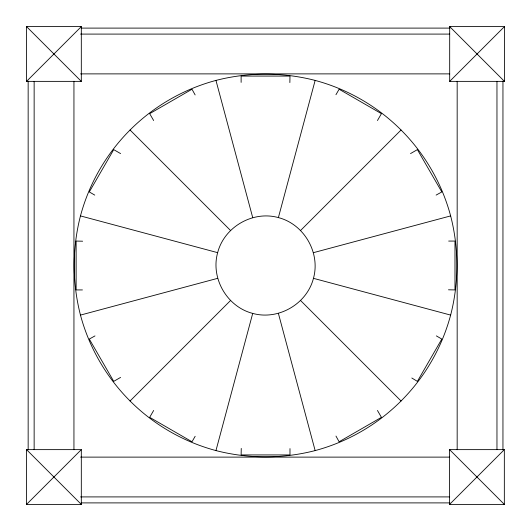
<?xml version="1.0" encoding="UTF-8"?>
<svg xmlns="http://www.w3.org/2000/svg" width="531" height="531" viewBox="0 0 531 531"><rect width="100%" height="100%" fill="white"/><g stroke="black" fill="none" stroke-linecap="round" stroke-linejoin="round"><path stroke-width="0.8" d="M195.136 94.93L191.996 89.235L149.682 113.667L153.645 120.53M335.97 436.07L339.11 441.765L381.424 417.333L377.461 410.47M217.65 252.663C210.495 278.217 227.009 306.825 252.716 313.403C278.271 320.565 306.878 304.044 313.456 278.337C320.618 252.783 304.097 224.175 278.39 217.597C252.836 210.435 224.228 226.956 217.65 252.663L80.466 215.905C72.116 248.349 72.116 282.651 80.466 315.095A191.618 191.618 0 0 0 215.958 450.587C248.408 458.937 282.704 458.937 315.149 450.587A191.618 191.618 0 0 0 450.64 315.095C458.99 282.651 458.99 248.349 450.64 215.905A191.618 191.618 0 0 0 315.149 80.413C282.704 72.063 248.408 72.063 215.958 80.413A191.618 191.618 0 0 0 80.466 215.905M215.958 450.587L252.716 313.403M278.39 217.597L315.149 80.413M153.645 410.47L149.682 417.333L191.996 441.765L195.156 436.296M335.957 94.704L339.11 89.235L381.424 113.667L377.461 120.53M289.86 82.57L289.986 76.072L241.127 76.072L241.127 82.385M241.253 448.429L241.127 454.928L289.986 454.928L289.986 448.615M26.55 81.369L81.316 26.603L81.316 81.369L26.55 81.369L26.55 26.603L81.316 26.603M26.55 504.397L81.316 449.631L26.55 449.631L26.55 504.397L81.316 504.397L81.316 449.631M130.062 400.991L230.487 300.566M300.626 230.434L401.051 130.009M449.684 81.369L504.45 26.603L449.684 26.603L449.684 81.369L504.45 81.369L504.45 26.603M449.578 504.397L504.337 449.631L504.337 504.397L449.578 504.397L449.578 449.631L504.337 449.631M410.523 153.592L417.386 149.629L441.819 191.943L436.13 195.083M120.59 377.408L113.72 381.371L89.294 339.057L94.983 335.917M80.466 315.095L217.65 278.337M313.456 252.663L450.64 215.905M81.19 28.103L449.923 28.103M80.573 34.09L449.704 34.09M80.573 73.882L449.737 73.882M448.668 241.067L454.981 241.067L454.981 289.933L448.483 289.8M82.438 289.933L76.125 289.933L76.125 241.067L82.624 241.2M80.573 457.118L449.737 457.118M80.573 496.91L449.704 496.91M81.19 502.897L449.923 502.897M313.456 278.337L450.64 315.095M120.59 153.592L113.72 149.629L89.294 191.943L94.757 195.103M436.349 335.897L441.819 339.057L417.386 381.371L411.824 378.012M449.684 26.603L504.45 81.369M26.55 26.603L81.316 81.369M130.062 130.009L230.487 230.434M300.626 300.566L401.051 400.991M449.578 449.631L504.337 504.397M26.55 449.631L81.316 504.397M215.958 80.413L252.716 217.597M278.39 313.403L315.149 450.587M502.95 81.137L502.95 449.863M496.963 81.349L496.963 449.651M457.171 81.316L457.171 449.684M73.942 81.316L73.942 449.684M34.143 81.349L34.143 449.651M28.156 81.137L28.156 449.863"/></g></svg>
